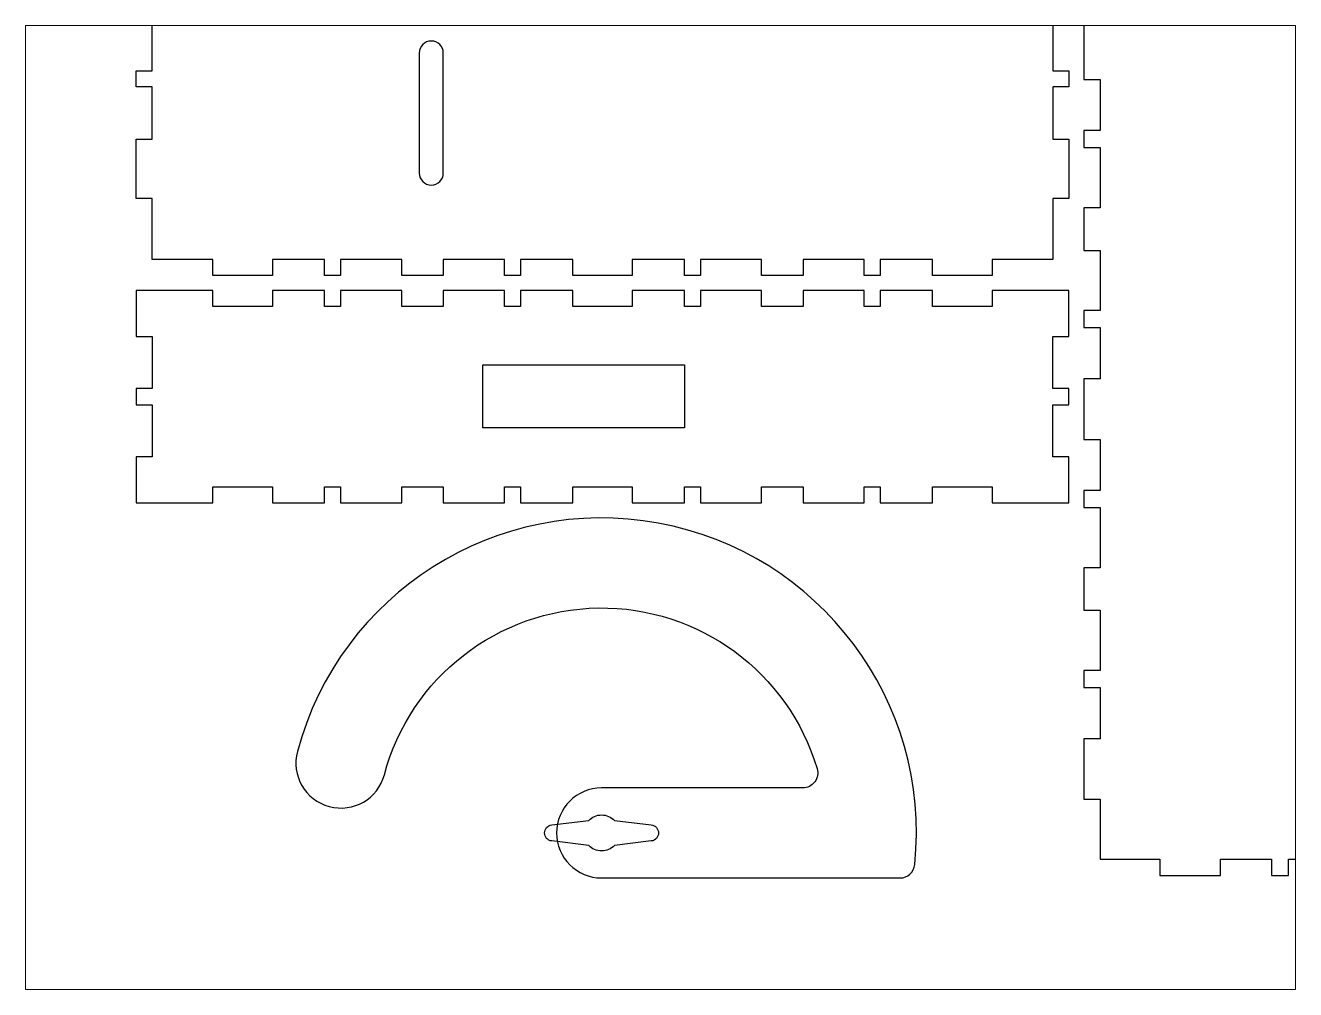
# Paper-space layout '配置1' of a CAD drawing. Header units: millimetres. Extents: x 26 to 231, y 20 to 176.
# The model-space entities are those that its viewports show. They can reach past a viewport. Long polylines and large blocks are cut down to what shows.
import ezdxf

# ---------------------------------------------------------------- set-up
doc = ezdxf.new("R2010")
doc.units = ezdxf.units.MM

msp = doc.modelspace()

# ---------------------------------------------------------------- linework, layer by layer
for points in [[(340.8, 311.46), (340.8, 294.05), (346.14, 294.05), (346.14, 288.71), (340.8, 288.71), (340.8, 271.3), (346.14, 271.3), (346.14, 251.46), (340.8, 251.46), (340.8, 231.22), (320.56, 231.22), (320.56, 225.88), (300.72, 225.88), (300.72, 231.22), (283.31, 231.22), (283.31, 225.88), (277.97, 225.88), (277.97, 231.22), (257.56, 231.22), (257.56, 225.88), (243.72, 225.88), (243.72, 231.22), (223.31, 231.22), (223.31, 225.88), (217.97, 225.88), (217.97, 231.22), (200.56, 231.22), (200.56, 225.88), (180.72, 225.88), (180.72, 231.22), (163.31, 231.22), (163.31, 225.88), (157.97, 225.88), (157.97, 231.22), (137.56, 231.22), (137.56, 225.88), (123.72, 225.88), (123.72, 231.22), (103.31, 231.22), (103.31, 225.88), (97.97, 225.88), (97.97, 231.22), (80.56, 231.22), (80.56, 225.88), (60.72, 225.88), (60.72, 231.22), (40.48, 231.22), (40.48, 251.46), (35.14, 251.46), (35.14, 271.3), (40.48, 271.3), (40.48, 288.71), (35.14, 288.71), (35.14, 294.05), (40.48, 294.05), (40.48, 311.46)], [(351.14, 311.38), (351.14, 291.22), (356.64, 291.22), (356.64, 274.13), (351.14, 274.13), (351.14, 268.47), (356.64, 268.47), (356.64, 248.38), (351.14, 248.38), (351.14, 234.22), (356.64, 234.22), (356.64, 214.13), (351.14, 214.13), (351.14, 208.47), (356.64, 208.47), (356.64, 191.38), (351.14, 191.38), (351.14, 171.22), (356.64, 171.22), (356.64, 154.13), (351.14, 154.13), (351.14, 148.47), (356.64, 148.47), (356.64, 128.38), (351.14, 128.38), (351.14, 114.22), (356.64, 114.22), (356.64, 94.13), (351.14, 94.13), (351.14, 88.47), (356.64, 88.47), (356.64, 71.38), (351.14, 71.38), (351.14, 51.22), (356.64, 51.22), (356.64, 31.3), (376.56, 31.3), (376.56, 25.8), (396.72, 25.8), (396.72, 31.3), (413.81, 31.3), (413.81, 25.8), (419.47, 25.8), (419.47, 31.3), (439.56, 31.3)]]:
    msp.add_lwpolyline(points)
for points in [[(129.56, 260, 1), (137.56, 260), (137.56, 300, 1), (129.56, 300)], [(262.22, 61.44, -0.501863), (257.43, 55.01), (190.34, 55.01, 1), (190.34, 25.01), (289.84, 25.01, 0.38517), (294.82, 29.51, 0.922282), (88.92, 67.19, 1), (117.9, 59.42, -0.756283)], [(186.06, 35.81), (173.74, 37.33, -0.382163), (171.34, 40.01, -0.382163), (173.74, 42.69), (186.06, 44.21, -0.201514), (190.34, 46.01, -0.201514), (194.63, 44.21), (206.94, 42.69, -0.382163), (209.34, 40.01, -0.382163), (206.94, 37.33), (194.63, 35.81, -0.201514), (190.34, 34.01, -0.201514)]]:
    msp.add_lwpolyline(points, format="xyb", close=True)
for points in [[(346.14, 220.88), (320.56, 220.88), (320.56, 215.54), (300.72, 215.54), (300.72, 220.88), (283.31, 220.88), (283.31, 215.54), (277.97, 215.54), (277.97, 220.88), (257.56, 220.88), (257.56, 215.54), (243.72, 215.54), (243.72, 220.88), (223.31, 220.88), (223.31, 215.54), (217.97, 215.54), (217.97, 220.88), (200.56, 220.88), (200.56, 215.54), (180.72, 215.54), (180.72, 220.88), (163.31, 220.88), (163.31, 215.54), (157.97, 215.54), (157.97, 220.88), (137.56, 220.88), (137.56, 215.54), (123.72, 215.54), (123.72, 220.88), (103.31, 220.88), (103.31, 215.54), (97.97, 215.54), (97.97, 220.88), (80.56, 220.88), (80.56, 215.54), (60.72, 215.54), (60.72, 220.88), (35.14, 220.88), (35.14, 205.53), (40.48, 205.53), (40.48, 188.12), (35.14, 188.12), (35.14, 182.78), (40.48, 182.78), (40.48, 165.37), (35.14, 165.37), (35.14, 150.03), (60.72, 150.03), (60.72, 155.37), (80.56, 155.37), (80.56, 150.03), (97.97, 150.03), (97.97, 155.37), (103.31, 155.37), (103.31, 150.03), (123.72, 150.03), (123.72, 155.37), (137.56, 155.37), (137.56, 150.03), (157.97, 150.03), (157.97, 155.37), (163.31, 155.37), (163.31, 150.03), (180.72, 150.03), (180.72, 155.37), (200.56, 155.37), (200.56, 150.03), (217.97, 150.03), (217.97, 155.37), (223.31, 155.37), (223.31, 150.03), (243.72, 150.03), (243.72, 155.37), (257.56, 155.37), (257.56, 150.03), (277.97, 150.03), (277.97, 155.37), (283.31, 155.37), (283.31, 150.03), (300.72, 150.03), (300.72, 155.37), (320.56, 155.37), (320.56, 150.03), (346.14, 150.03), (346.14, 165.37), (340.8, 165.37), (340.8, 182.78), (346.14, 182.78), (346.14, 188.12), (340.8, 188.12), (340.8, 205.53), (346.14, 205.53)], [(150.71, 175.08), (150.71, 196.08), (217.97, 196.08), (217.97, 175.08)]]:
    msp.add_lwpolyline(points, close=True)

psp = doc.layouts.new('配置1')

# ---------------------------------------------------------------- viewports
at = {"layer": '0'}
psp.add_viewport(center=(128.5, 97.5), size=(205.6, 156), view_center_point=(210, 148.5), view_height=321.4164, dxfattribs=at)

doc.saveas('drawing.dxf')
